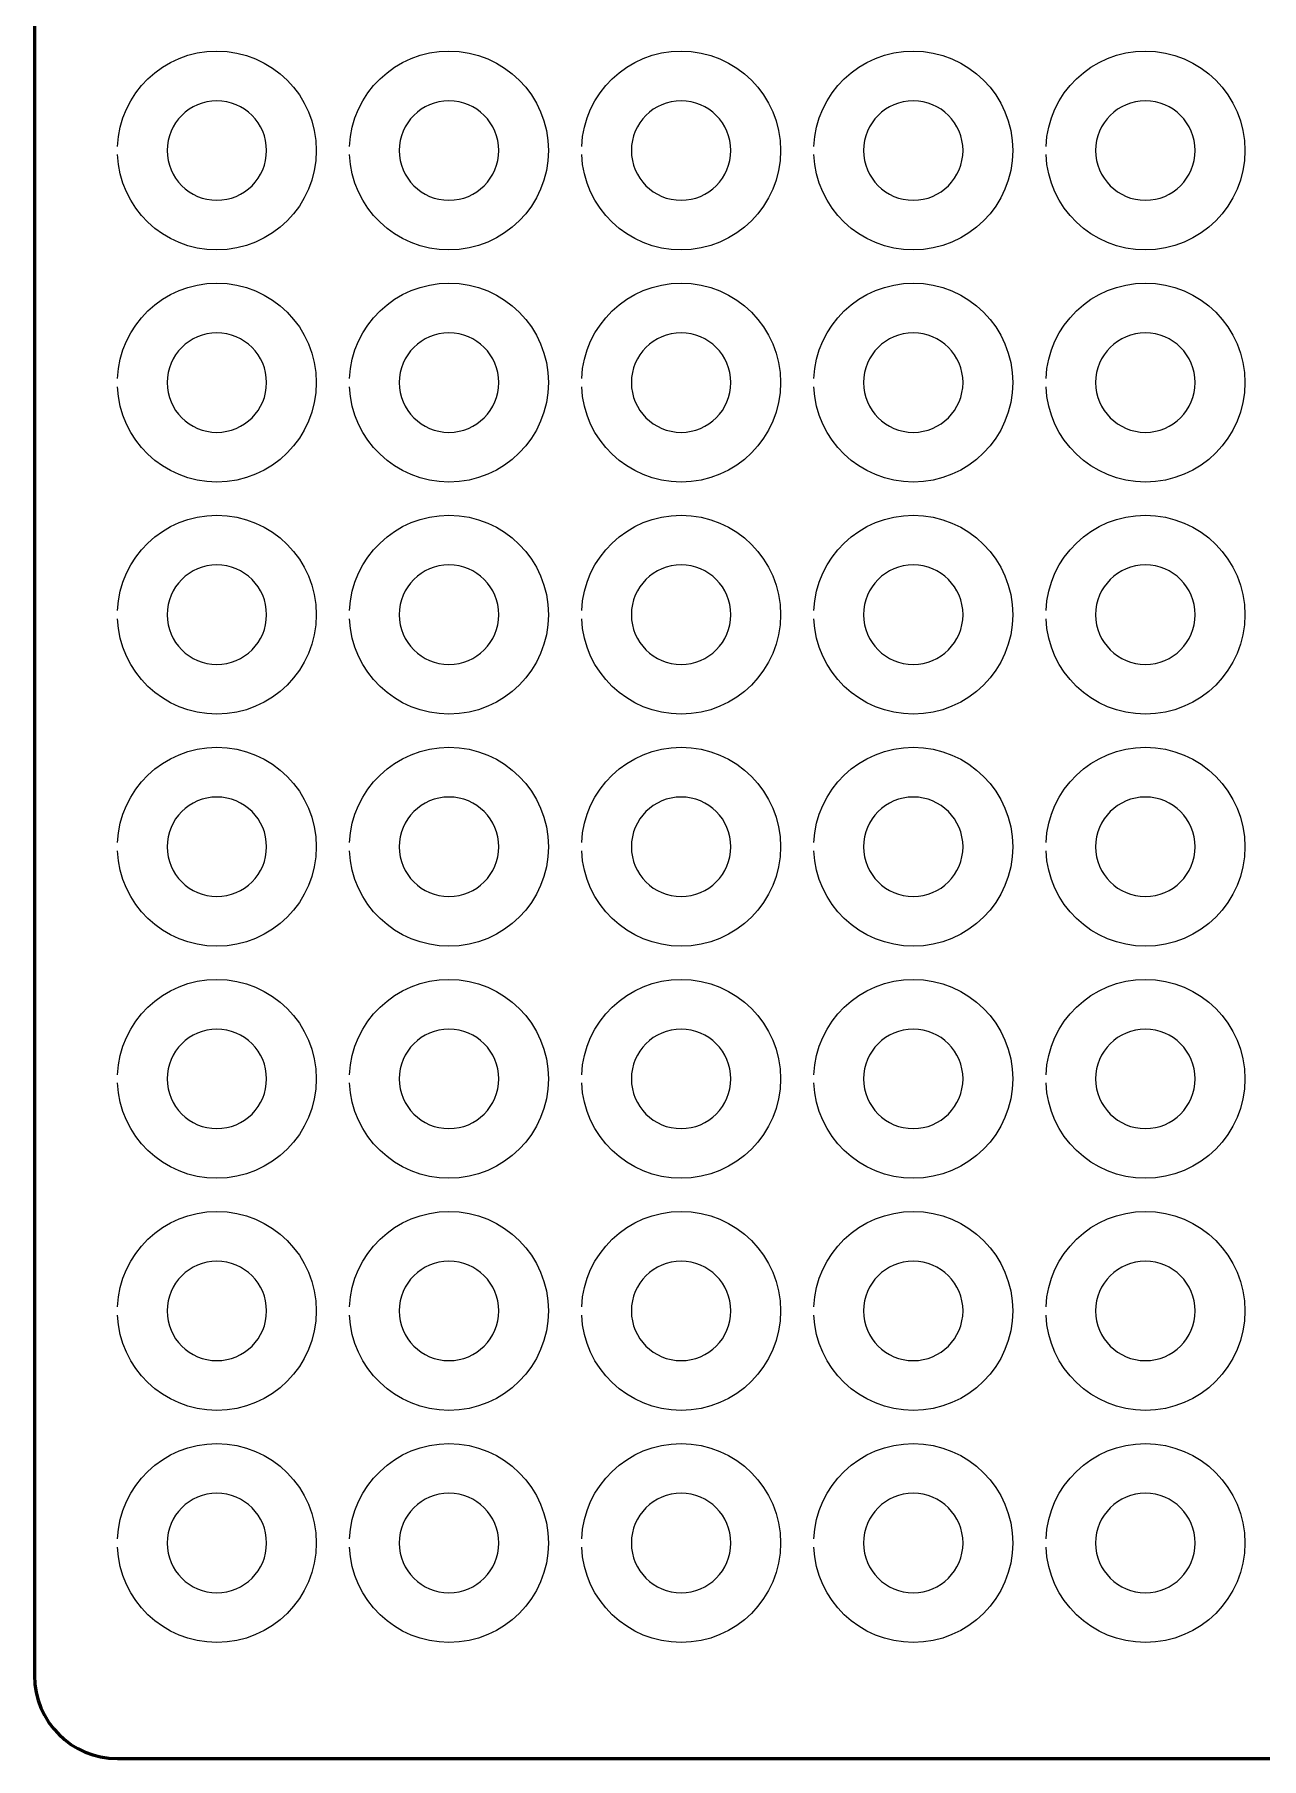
# Model space of a CAD drawing. Header units: centimetres. Extents: x -17.9 to -3.1, y -25.3 to -4.3.
# Drawn here: x -17.9 to -10.5, y -25.35 to -14.95 of the extents above; entities that cross this region are included whole.
import ezdxf

# ---------------------------------------------------------------- set-up
doc = ezdxf.new("R2010")
doc.units = ezdxf.units.CM
doc.header["$MEASUREMENT"] = 0
doc.layers.add('Layer 1', color=7, linetype='Continuous')

msp = doc.modelspace()

# ---------------------------------------------------------------- linework, layer by layer
at = {"layer": 'Layer 1', "color": 7, "lineweight": 53}
msp.add_open_spline([(-17.90003, -24.8499), (-17.90003, -24.8499), (-17.90003, -4.84994), (-17.90003, -4.84994), (-17.90003, -4.84994), (-17.90003, -4.57297), (-17.67694, -4.34998), (-17.39994, -4.34998), (-17.39994, -4.34998), (-17.39994, -4.34998), (-3.60007, -4.34998), (-3.60007, -4.34998), (-3.60007, -4.34998), (-3.32293, -4.34998), (-3.09997, -4.57297), (-3.09997, -4.84994), (-3.09997, -4.84994), (-3.09997, -4.84994), (-3.09997, -24.8499), (-3.09997, -24.8499), (-3.09997, -24.8499), (-3.09997, -25.1269), (-3.32293, -25.34999), (-3.60007, -25.34999), (-3.60007, -25.34999), (-3.60007, -25.34999), (-17.39994, -25.34999), (-17.39994, -25.34999), (-17.39994, -25.34999), (-17.67694, -25.34999), (-17.90003, -25.1269), (-17.90003, -24.8499)], degree=3, knots=[0, 0, 0, 0, 0.125, 0.125, 0.125, 0.125, 0.25, 0.25, 0.25, 0.25, 0.375, 0.375, 0.375, 0.375, 0.5, 0.5, 0.5, 0.5, 0.625, 0.625, 0.625, 0.625, 0.75, 0.75, 0.75, 0.75, 0.875, 0.875, 0.875, 0.875, 1, 1, 1, 1], dxfattribs=at)
at = {"layer": 'Layer 1', "color": 250, "lineweight": 20}
for points in [[(-17.39972, -15.625), (-17.3866, -15.30527), (-17.12318, -15.05), (-16.80024, -15.05), (-16.80024, -15.05), (-16.46896, -15.05), (-16.20028, -15.31868), (-16.20028, -15.65), (-16.20028, -15.65), (-16.20028, -15.98129), (-16.46896, -16.25), (-16.80024, -16.25), (-16.80024, -16.25), (-17.12318, -16.25), (-17.3866, -15.9947), (-17.39972, -15.675)], [(-15.99972, -15.625), (-15.9866, -15.30527), (-15.72318, -15.05), (-15.40024, -15.05), (-15.40024, -15.05), (-15.06896, -15.05), (-14.80028, -15.31868), (-14.80028, -15.65), (-14.80028, -15.65), (-14.80028, -15.98129), (-15.06896, -16.25), (-15.40024, -16.25), (-15.40024, -16.25), (-15.72318, -16.25), (-15.9866, -15.9947), (-15.99972, -15.675)], [(-14.59972, -15.625), (-14.5866, -15.30527), (-14.32318, -15.05), (-14.00024, -15.05), (-14.00024, -15.05), (-13.66896, -15.05), (-13.40028, -15.31868), (-13.40028, -15.65), (-13.40028, -15.65), (-13.40028, -15.98129), (-13.66896, -16.25), (-14.00024, -16.25), (-14.00024, -16.25), (-14.32318, -16.25), (-14.5866, -15.9947), (-14.59972, -15.675)], [(-13.19972, -15.625), (-13.1866, -15.30527), (-12.92318, -15.05), (-12.60024, -15.05), (-12.60024, -15.05), (-12.26896, -15.05), (-12.00028, -15.31868), (-12.00028, -15.65), (-12.00028, -15.65), (-12.00028, -15.98129), (-12.26896, -16.25), (-12.60024, -16.25), (-12.60024, -16.25), (-12.92318, -16.25), (-13.1866, -15.9947), (-13.19972, -15.675)], [(-11.79972, -15.625), (-11.7866, -15.30527), (-11.52318, -15.05), (-11.20024, -15.05), (-11.20024, -15.05), (-10.86896, -15.05), (-10.60028, -15.31868), (-10.60028, -15.65), (-10.60028, -15.65), (-10.60028, -15.98129), (-10.86896, -16.25), (-11.20024, -16.25), (-11.20024, -16.25), (-11.52318, -16.25), (-11.7866, -15.9947), (-11.79972, -15.675)], [(-16.80026, -15.35), (-16.63462, -15.35), (-16.50028, -15.48434), (-16.50028, -15.65), (-16.50028, -15.65), (-16.50028, -15.81564), (-16.63462, -15.95), (-16.80026, -15.95), (-16.80026, -15.95), (-16.96592, -15.95), (-17.10028, -15.81564), (-17.10028, -15.65), (-17.10028, -15.65), (-17.10028, -15.48434), (-16.96592, -15.35), (-16.80026, -15.35)], [(-15.40026, -15.35), (-15.23462, -15.35), (-15.10028, -15.48434), (-15.10028, -15.65), (-15.10028, -15.65), (-15.10028, -15.81564), (-15.23462, -15.95), (-15.40026, -15.95), (-15.40026, -15.95), (-15.56592, -15.95), (-15.70028, -15.81564), (-15.70028, -15.65), (-15.70028, -15.65), (-15.70028, -15.48434), (-15.56592, -15.35), (-15.40026, -15.35)], [(-14.00026, -15.35), (-13.83462, -15.35), (-13.70028, -15.48434), (-13.70028, -15.65), (-13.70028, -15.65), (-13.70028, -15.81564), (-13.83462, -15.95), (-14.00026, -15.95), (-14.00026, -15.95), (-14.16592, -15.95), (-14.30028, -15.81564), (-14.30028, -15.65), (-14.30028, -15.65), (-14.30028, -15.48434), (-14.16592, -15.35), (-14.00026, -15.35)], [(-12.60026, -15.35), (-12.43462, -15.35), (-12.30028, -15.48434), (-12.30028, -15.65), (-12.30028, -15.65), (-12.30028, -15.81564), (-12.43462, -15.95), (-12.60026, -15.95), (-12.60026, -15.95), (-12.76592, -15.95), (-12.90028, -15.81564), (-12.90028, -15.65), (-12.90028, -15.65), (-12.90028, -15.48434), (-12.76592, -15.35), (-12.60026, -15.35)], [(-11.20026, -15.35), (-11.03462, -15.35), (-10.90028, -15.48434), (-10.90028, -15.65), (-10.90028, -15.65), (-10.90028, -15.81564), (-11.03462, -15.95), (-11.20026, -15.95), (-11.20026, -15.95), (-11.36592, -15.95), (-11.50028, -15.81564), (-11.50028, -15.65), (-11.50028, -15.65), (-11.50028, -15.48434), (-11.36592, -15.35), (-11.20026, -15.35)], [(-17.39972, -17.025), (-17.3866, -16.70527), (-17.12318, -16.45), (-16.80024, -16.45), (-16.80024, -16.45), (-16.46896, -16.45), (-16.20028, -16.71868), (-16.20028, -17.05), (-16.20028, -17.05), (-16.20028, -17.38129), (-16.46896, -17.65), (-16.80024, -17.65), (-16.80024, -17.65), (-17.12318, -17.65), (-17.3866, -17.3947), (-17.39972, -17.075)], [(-15.99972, -17.025), (-15.9866, -16.70527), (-15.72318, -16.45), (-15.40024, -16.45), (-15.40024, -16.45), (-15.06896, -16.45), (-14.80028, -16.71868), (-14.80028, -17.05), (-14.80028, -17.05), (-14.80028, -17.38129), (-15.06896, -17.65), (-15.40024, -17.65), (-15.40024, -17.65), (-15.72318, -17.65), (-15.9866, -17.3947), (-15.99972, -17.075)], [(-14.59972, -17.025), (-14.5866, -16.70527), (-14.32318, -16.45), (-14.00024, -16.45), (-14.00024, -16.45), (-13.66896, -16.45), (-13.40028, -16.71868), (-13.40028, -17.05), (-13.40028, -17.05), (-13.40028, -17.38129), (-13.66896, -17.65), (-14.00024, -17.65), (-14.00024, -17.65), (-14.32318, -17.65), (-14.5866, -17.3947), (-14.59972, -17.075)], [(-13.19972, -17.025), (-13.1866, -16.70527), (-12.92318, -16.45), (-12.60024, -16.45), (-12.60024, -16.45), (-12.26896, -16.45), (-12.00028, -16.71868), (-12.00028, -17.05), (-12.00028, -17.05), (-12.00028, -17.38129), (-12.26896, -17.65), (-12.60024, -17.65), (-12.60024, -17.65), (-12.92318, -17.65), (-13.1866, -17.3947), (-13.19972, -17.075)], [(-11.79972, -17.025), (-11.7866, -16.70527), (-11.52318, -16.45), (-11.20024, -16.45), (-11.20024, -16.45), (-10.86896, -16.45), (-10.60028, -16.71868), (-10.60028, -17.05), (-10.60028, -17.05), (-10.60028, -17.38129), (-10.86896, -17.65), (-11.20024, -17.65), (-11.20024, -17.65), (-11.52318, -17.65), (-11.7866, -17.3947), (-11.79972, -17.075)], [(-16.80026, -16.75), (-16.63462, -16.75), (-16.50028, -16.88434), (-16.50028, -17.05), (-16.50028, -17.05), (-16.50028, -17.21564), (-16.63462, -17.35), (-16.80026, -17.35), (-16.80026, -17.35), (-16.96592, -17.35), (-17.10028, -17.21564), (-17.10028, -17.05), (-17.10028, -17.05), (-17.10028, -16.88434), (-16.96592, -16.75), (-16.80026, -16.75)], [(-15.40026, -16.75), (-15.23462, -16.75), (-15.10028, -16.88434), (-15.10028, -17.05), (-15.10028, -17.05), (-15.10028, -17.21564), (-15.23462, -17.35), (-15.40026, -17.35), (-15.40026, -17.35), (-15.56592, -17.35), (-15.70028, -17.21564), (-15.70028, -17.05), (-15.70028, -17.05), (-15.70028, -16.88434), (-15.56592, -16.75), (-15.40026, -16.75)], [(-14.00026, -16.75), (-13.83462, -16.75), (-13.70028, -16.88434), (-13.70028, -17.05), (-13.70028, -17.05), (-13.70028, -17.21564), (-13.83462, -17.35), (-14.00026, -17.35), (-14.00026, -17.35), (-14.16592, -17.35), (-14.30028, -17.21564), (-14.30028, -17.05), (-14.30028, -17.05), (-14.30028, -16.88434), (-14.16592, -16.75), (-14.00026, -16.75)], [(-12.60026, -16.75), (-12.43462, -16.75), (-12.30028, -16.88434), (-12.30028, -17.05), (-12.30028, -17.05), (-12.30028, -17.21564), (-12.43462, -17.35), (-12.60026, -17.35), (-12.60026, -17.35), (-12.76592, -17.35), (-12.90028, -17.21564), (-12.90028, -17.05), (-12.90028, -17.05), (-12.90028, -16.88434), (-12.76592, -16.75), (-12.60026, -16.75)], [(-11.20026, -16.75), (-11.03462, -16.75), (-10.90028, -16.88434), (-10.90028, -17.05), (-10.90028, -17.05), (-10.90028, -17.21564), (-11.03462, -17.35), (-11.20026, -17.35), (-11.20026, -17.35), (-11.36592, -17.35), (-11.50028, -17.21564), (-11.50028, -17.05), (-11.50028, -17.05), (-11.50028, -16.88434), (-11.36592, -16.75), (-11.20026, -16.75)], [(-17.39972, -18.425), (-17.3866, -18.10527), (-17.12318, -17.85), (-16.80024, -17.85), (-16.80024, -17.85), (-16.46896, -17.85), (-16.20028, -18.11868), (-16.20028, -18.45), (-16.20028, -18.45), (-16.20028, -18.78129), (-16.46896, -19.05), (-16.80024, -19.05), (-16.80024, -19.05), (-17.12318, -19.05), (-17.3866, -18.7947), (-17.39972, -18.475)], [(-15.99972, -18.425), (-15.9866, -18.10527), (-15.72318, -17.85), (-15.40024, -17.85), (-15.40024, -17.85), (-15.06896, -17.85), (-14.80028, -18.11868), (-14.80028, -18.45), (-14.80028, -18.45), (-14.80028, -18.78129), (-15.06896, -19.05), (-15.40024, -19.05), (-15.40024, -19.05), (-15.72318, -19.05), (-15.9866, -18.7947), (-15.99972, -18.475)], [(-14.59972, -18.425), (-14.5866, -18.10527), (-14.32318, -17.85), (-14.00024, -17.85), (-14.00024, -17.85), (-13.66896, -17.85), (-13.40028, -18.11868), (-13.40028, -18.45), (-13.40028, -18.45), (-13.40028, -18.78129), (-13.66896, -19.05), (-14.00024, -19.05), (-14.00024, -19.05), (-14.32318, -19.05), (-14.5866, -18.7947), (-14.59972, -18.475)], [(-13.19972, -18.425), (-13.1866, -18.10527), (-12.92318, -17.85), (-12.60024, -17.85), (-12.60024, -17.85), (-12.26896, -17.85), (-12.00028, -18.11868), (-12.00028, -18.45), (-12.00028, -18.45), (-12.00028, -18.78129), (-12.26896, -19.05), (-12.60024, -19.05), (-12.60024, -19.05), (-12.92318, -19.05), (-13.1866, -18.7947), (-13.19972, -18.475)], [(-11.79972, -18.425), (-11.7866, -18.10527), (-11.52318, -17.85), (-11.20024, -17.85), (-11.20024, -17.85), (-10.86896, -17.85), (-10.60028, -18.11868), (-10.60028, -18.45), (-10.60028, -18.45), (-10.60028, -18.78129), (-10.86896, -19.05), (-11.20024, -19.05), (-11.20024, -19.05), (-11.52318, -19.05), (-11.7866, -18.7947), (-11.79972, -18.475)], [(-16.80026, -18.15), (-16.63462, -18.15), (-16.50028, -18.28434), (-16.50028, -18.45), (-16.50028, -18.45), (-16.50028, -18.61564), (-16.63462, -18.75), (-16.80026, -18.75), (-16.80026, -18.75), (-16.96592, -18.75), (-17.10028, -18.61564), (-17.10028, -18.45), (-17.10028, -18.45), (-17.10028, -18.28434), (-16.96592, -18.15), (-16.80026, -18.15)], [(-15.40026, -18.15), (-15.23462, -18.15), (-15.10028, -18.28434), (-15.10028, -18.45), (-15.10028, -18.45), (-15.10028, -18.61564), (-15.23462, -18.75), (-15.40026, -18.75), (-15.40026, -18.75), (-15.56592, -18.75), (-15.70028, -18.61564), (-15.70028, -18.45), (-15.70028, -18.45), (-15.70028, -18.28434), (-15.56592, -18.15), (-15.40026, -18.15)], [(-14.00026, -18.15), (-13.83462, -18.15), (-13.70028, -18.28434), (-13.70028, -18.45), (-13.70028, -18.45), (-13.70028, -18.61564), (-13.83462, -18.75), (-14.00026, -18.75), (-14.00026, -18.75), (-14.16592, -18.75), (-14.30028, -18.61564), (-14.30028, -18.45), (-14.30028, -18.45), (-14.30028, -18.28434), (-14.16592, -18.15), (-14.00026, -18.15)], [(-12.60026, -18.15), (-12.43462, -18.15), (-12.30028, -18.28434), (-12.30028, -18.45), (-12.30028, -18.45), (-12.30028, -18.61564), (-12.43462, -18.75), (-12.60026, -18.75), (-12.60026, -18.75), (-12.76592, -18.75), (-12.90028, -18.61564), (-12.90028, -18.45), (-12.90028, -18.45), (-12.90028, -18.28434), (-12.76592, -18.15), (-12.60026, -18.15)], [(-11.20026, -18.15), (-11.03462, -18.15), (-10.90028, -18.28434), (-10.90028, -18.45), (-10.90028, -18.45), (-10.90028, -18.61564), (-11.03462, -18.75), (-11.20026, -18.75), (-11.20026, -18.75), (-11.36592, -18.75), (-11.50028, -18.61564), (-11.50028, -18.45), (-11.50028, -18.45), (-11.50028, -18.28434), (-11.36592, -18.15), (-11.20026, -18.15)], [(-17.39972, -19.825), (-17.3866, -19.50527), (-17.12318, -19.25), (-16.80024, -19.25), (-16.80024, -19.25), (-16.46896, -19.25), (-16.20028, -19.51868), (-16.20028, -19.85), (-16.20028, -19.85), (-16.20028, -20.18129), (-16.46896, -20.45), (-16.80024, -20.45), (-16.80024, -20.45), (-17.12318, -20.45), (-17.3866, -20.1947), (-17.39972, -19.875)], [(-15.99972, -19.825), (-15.9866, -19.50527), (-15.72318, -19.25), (-15.40024, -19.25), (-15.40024, -19.25), (-15.06896, -19.25), (-14.80028, -19.51868), (-14.80028, -19.85), (-14.80028, -19.85), (-14.80028, -20.18129), (-15.06896, -20.45), (-15.40024, -20.45), (-15.40024, -20.45), (-15.72318, -20.45), (-15.9866, -20.1947), (-15.99972, -19.875)], [(-14.59972, -19.825), (-14.5866, -19.50527), (-14.32318, -19.25), (-14.00024, -19.25), (-14.00024, -19.25), (-13.66896, -19.25), (-13.40028, -19.51868), (-13.40028, -19.85), (-13.40028, -19.85), (-13.40028, -20.18129), (-13.66896, -20.45), (-14.00024, -20.45), (-14.00024, -20.45), (-14.32318, -20.45), (-14.5866, -20.1947), (-14.59972, -19.875)], [(-13.19972, -19.825), (-13.1866, -19.50527), (-12.92318, -19.25), (-12.60024, -19.25), (-12.60024, -19.25), (-12.26896, -19.25), (-12.00028, -19.51868), (-12.00028, -19.85), (-12.00028, -19.85), (-12.00028, -20.18129), (-12.26896, -20.45), (-12.60024, -20.45), (-12.60024, -20.45), (-12.92318, -20.45), (-13.1866, -20.1947), (-13.19972, -19.875)], [(-11.79972, -19.825), (-11.7866, -19.50527), (-11.52318, -19.25), (-11.20024, -19.25), (-11.20024, -19.25), (-10.86896, -19.25), (-10.60028, -19.51868), (-10.60028, -19.85), (-10.60028, -19.85), (-10.60028, -20.18129), (-10.86896, -20.45), (-11.20024, -20.45), (-11.20024, -20.45), (-11.52318, -20.45), (-11.7866, -20.1947), (-11.79972, -19.875)], [(-16.80026, -19.55), (-16.63462, -19.55), (-16.50028, -19.68434), (-16.50028, -19.85), (-16.50028, -19.85), (-16.50028, -20.01564), (-16.63462, -20.15), (-16.80026, -20.15), (-16.80026, -20.15), (-16.96592, -20.15), (-17.10028, -20.01564), (-17.10028, -19.85), (-17.10028, -19.85), (-17.10028, -19.68434), (-16.96592, -19.55), (-16.80026, -19.55)], [(-15.40026, -19.55), (-15.23462, -19.55), (-15.10028, -19.68434), (-15.10028, -19.85), (-15.10028, -19.85), (-15.10028, -20.01564), (-15.23462, -20.15), (-15.40026, -20.15), (-15.40026, -20.15), (-15.56592, -20.15), (-15.70028, -20.01564), (-15.70028, -19.85), (-15.70028, -19.85), (-15.70028, -19.68434), (-15.56592, -19.55), (-15.40026, -19.55)], [(-14.00026, -19.55), (-13.83462, -19.55), (-13.70028, -19.68434), (-13.70028, -19.85), (-13.70028, -19.85), (-13.70028, -20.01564), (-13.83462, -20.15), (-14.00026, -20.15), (-14.00026, -20.15), (-14.16592, -20.15), (-14.30028, -20.01564), (-14.30028, -19.85), (-14.30028, -19.85), (-14.30028, -19.68434), (-14.16592, -19.55), (-14.00026, -19.55)], [(-12.60026, -19.55), (-12.43462, -19.55), (-12.30028, -19.68434), (-12.30028, -19.85), (-12.30028, -19.85), (-12.30028, -20.01564), (-12.43462, -20.15), (-12.60026, -20.15), (-12.60026, -20.15), (-12.76592, -20.15), (-12.90028, -20.01564), (-12.90028, -19.85), (-12.90028, -19.85), (-12.90028, -19.68434), (-12.76592, -19.55), (-12.60026, -19.55)], [(-11.20026, -19.55), (-11.03462, -19.55), (-10.90028, -19.68434), (-10.90028, -19.85), (-10.90028, -19.85), (-10.90028, -20.01564), (-11.03462, -20.15), (-11.20026, -20.15), (-11.20026, -20.15), (-11.36592, -20.15), (-11.50028, -20.01564), (-11.50028, -19.85), (-11.50028, -19.85), (-11.50028, -19.68434), (-11.36592, -19.55), (-11.20026, -19.55)], [(-17.39972, -21.225), (-17.3866, -20.90527), (-17.12318, -20.65), (-16.80024, -20.65), (-16.80024, -20.65), (-16.46896, -20.65), (-16.20028, -20.91868), (-16.20028, -21.25), (-16.20028, -21.25), (-16.20028, -21.58129), (-16.46896, -21.85), (-16.80024, -21.85), (-16.80024, -21.85), (-17.12318, -21.85), (-17.3866, -21.5947), (-17.39972, -21.275)], [(-15.99972, -21.225), (-15.9866, -20.90527), (-15.72318, -20.65), (-15.40024, -20.65), (-15.40024, -20.65), (-15.06896, -20.65), (-14.80028, -20.91868), (-14.80028, -21.25), (-14.80028, -21.25), (-14.80028, -21.58129), (-15.06896, -21.85), (-15.40024, -21.85), (-15.40024, -21.85), (-15.72318, -21.85), (-15.9866, -21.5947), (-15.99972, -21.275)], [(-14.59972, -21.225), (-14.5866, -20.90527), (-14.32318, -20.65), (-14.00024, -20.65), (-14.00024, -20.65), (-13.66896, -20.65), (-13.40028, -20.91868), (-13.40028, -21.25), (-13.40028, -21.25), (-13.40028, -21.58129), (-13.66896, -21.85), (-14.00024, -21.85), (-14.00024, -21.85), (-14.32318, -21.85), (-14.5866, -21.5947), (-14.59972, -21.275)], [(-13.19972, -21.225), (-13.1866, -20.90527), (-12.92318, -20.65), (-12.60024, -20.65), (-12.60024, -20.65), (-12.26896, -20.65), (-12.00028, -20.91868), (-12.00028, -21.25), (-12.00028, -21.25), (-12.00028, -21.58129), (-12.26896, -21.85), (-12.60024, -21.85), (-12.60024, -21.85), (-12.92318, -21.85), (-13.1866, -21.5947), (-13.19972, -21.275)], [(-11.79972, -21.225), (-11.7866, -20.90527), (-11.52318, -20.65), (-11.20024, -20.65), (-11.20024, -20.65), (-10.86896, -20.65), (-10.60028, -20.91868), (-10.60028, -21.25), (-10.60028, -21.25), (-10.60028, -21.58129), (-10.86896, -21.85), (-11.20024, -21.85), (-11.20024, -21.85), (-11.52318, -21.85), (-11.7866, -21.5947), (-11.79972, -21.275)], [(-16.80026, -20.95), (-16.63462, -20.95), (-16.50028, -21.08434), (-16.50028, -21.25), (-16.50028, -21.25), (-16.50028, -21.41564), (-16.63462, -21.55), (-16.80026, -21.55), (-16.80026, -21.55), (-16.96592, -21.55), (-17.10028, -21.41564), (-17.10028, -21.25), (-17.10028, -21.25), (-17.10028, -21.08434), (-16.96592, -20.95), (-16.80026, -20.95)], [(-15.40026, -20.95), (-15.23462, -20.95), (-15.10028, -21.08434), (-15.10028, -21.25), (-15.10028, -21.25), (-15.10028, -21.41564), (-15.23462, -21.55), (-15.40026, -21.55), (-15.40026, -21.55), (-15.56592, -21.55), (-15.70028, -21.41564), (-15.70028, -21.25), (-15.70028, -21.25), (-15.70028, -21.08434), (-15.56592, -20.95), (-15.40026, -20.95)], [(-14.00026, -20.95), (-13.83462, -20.95), (-13.70028, -21.08434), (-13.70028, -21.25), (-13.70028, -21.25), (-13.70028, -21.41564), (-13.83462, -21.55), (-14.00026, -21.55), (-14.00026, -21.55), (-14.16592, -21.55), (-14.30028, -21.41564), (-14.30028, -21.25), (-14.30028, -21.25), (-14.30028, -21.08434), (-14.16592, -20.95), (-14.00026, -20.95)], [(-12.60026, -20.95), (-12.43462, -20.95), (-12.30028, -21.08434), (-12.30028, -21.25), (-12.30028, -21.25), (-12.30028, -21.41564), (-12.43462, -21.55), (-12.60026, -21.55), (-12.60026, -21.55), (-12.76592, -21.55), (-12.90028, -21.41564), (-12.90028, -21.25), (-12.90028, -21.25), (-12.90028, -21.08434), (-12.76592, -20.95), (-12.60026, -20.95)], [(-11.20026, -20.95), (-11.03462, -20.95), (-10.90028, -21.08434), (-10.90028, -21.25), (-10.90028, -21.25), (-10.90028, -21.41564), (-11.03462, -21.55), (-11.20026, -21.55), (-11.20026, -21.55), (-11.36592, -21.55), (-11.50028, -21.41564), (-11.50028, -21.25), (-11.50028, -21.25), (-11.50028, -21.08434), (-11.36592, -20.95), (-11.20026, -20.95)], [(-17.39972, -22.625), (-17.3866, -22.30527), (-17.12318, -22.05), (-16.80024, -22.05), (-16.80024, -22.05), (-16.46896, -22.05), (-16.20028, -22.31868), (-16.20028, -22.65), (-16.20028, -22.65), (-16.20028, -22.98129), (-16.46896, -23.25), (-16.80024, -23.25), (-16.80024, -23.25), (-17.12318, -23.25), (-17.3866, -22.9947), (-17.39972, -22.675)], [(-15.99972, -22.625), (-15.9866, -22.30527), (-15.72318, -22.05), (-15.40024, -22.05), (-15.40024, -22.05), (-15.06896, -22.05), (-14.80028, -22.31868), (-14.80028, -22.65), (-14.80028, -22.65), (-14.80028, -22.98129), (-15.06896, -23.25), (-15.40024, -23.25), (-15.40024, -23.25), (-15.72318, -23.25), (-15.9866, -22.9947), (-15.99972, -22.675)], [(-14.59972, -22.625), (-14.5866, -22.30527), (-14.32318, -22.05), (-14.00024, -22.05), (-14.00024, -22.05), (-13.66896, -22.05), (-13.40028, -22.31868), (-13.40028, -22.65), (-13.40028, -22.65), (-13.40028, -22.98129), (-13.66896, -23.25), (-14.00024, -23.25), (-14.00024, -23.25), (-14.32318, -23.25), (-14.5866, -22.9947), (-14.59972, -22.675)], [(-13.19972, -22.625), (-13.1866, -22.30527), (-12.92318, -22.05), (-12.60024, -22.05), (-12.60024, -22.05), (-12.26896, -22.05), (-12.00028, -22.31868), (-12.00028, -22.65), (-12.00028, -22.65), (-12.00028, -22.98129), (-12.26896, -23.25), (-12.60024, -23.25), (-12.60024, -23.25), (-12.92318, -23.25), (-13.1866, -22.9947), (-13.19972, -22.675)], [(-11.79972, -22.625), (-11.7866, -22.30527), (-11.52318, -22.05), (-11.20024, -22.05), (-11.20024, -22.05), (-10.86896, -22.05), (-10.60028, -22.31868), (-10.60028, -22.65), (-10.60028, -22.65), (-10.60028, -22.98129), (-10.86896, -23.25), (-11.20024, -23.25), (-11.20024, -23.25), (-11.52318, -23.25), (-11.7866, -22.9947), (-11.79972, -22.675)], [(-16.80026, -22.35), (-16.63462, -22.35), (-16.50028, -22.48434), (-16.50028, -22.65), (-16.50028, -22.65), (-16.50028, -22.81564), (-16.63462, -22.95), (-16.80026, -22.95), (-16.80026, -22.95), (-16.96592, -22.95), (-17.10028, -22.81564), (-17.10028, -22.65), (-17.10028, -22.65), (-17.10028, -22.48434), (-16.96592, -22.35), (-16.80026, -22.35)], [(-15.40026, -22.35), (-15.23462, -22.35), (-15.10028, -22.48434), (-15.10028, -22.65), (-15.10028, -22.65), (-15.10028, -22.81564), (-15.23462, -22.95), (-15.40026, -22.95), (-15.40026, -22.95), (-15.56592, -22.95), (-15.70028, -22.81564), (-15.70028, -22.65), (-15.70028, -22.65), (-15.70028, -22.48434), (-15.56592, -22.35), (-15.40026, -22.35)], [(-14.00026, -22.35), (-13.83462, -22.35), (-13.70028, -22.48434), (-13.70028, -22.65), (-13.70028, -22.65), (-13.70028, -22.81564), (-13.83462, -22.95), (-14.00026, -22.95), (-14.00026, -22.95), (-14.16592, -22.95), (-14.30028, -22.81564), (-14.30028, -22.65), (-14.30028, -22.65), (-14.30028, -22.48434), (-14.16592, -22.35), (-14.00026, -22.35)], [(-12.60026, -22.35), (-12.43462, -22.35), (-12.30028, -22.48434), (-12.30028, -22.65), (-12.30028, -22.65), (-12.30028, -22.81564), (-12.43462, -22.95), (-12.60026, -22.95), (-12.60026, -22.95), (-12.76592, -22.95), (-12.90028, -22.81564), (-12.90028, -22.65), (-12.90028, -22.65), (-12.90028, -22.48434), (-12.76592, -22.35), (-12.60026, -22.35)], [(-11.20026, -22.35), (-11.03462, -22.35), (-10.90028, -22.48434), (-10.90028, -22.65), (-10.90028, -22.65), (-10.90028, -22.81564), (-11.03462, -22.95), (-11.20026, -22.95), (-11.20026, -22.95), (-11.36592, -22.95), (-11.50028, -22.81564), (-11.50028, -22.65), (-11.50028, -22.65), (-11.50028, -22.48434), (-11.36592, -22.35), (-11.20026, -22.35)], [(-17.39972, -24.025), (-17.3866, -23.70527), (-17.12318, -23.45), (-16.80024, -23.45), (-16.80024, -23.45), (-16.46896, -23.45), (-16.20028, -23.71868), (-16.20028, -24.05), (-16.20028, -24.05), (-16.20028, -24.38129), (-16.46896, -24.65), (-16.80024, -24.65), (-16.80024, -24.65), (-17.12318, -24.65), (-17.3866, -24.3947), (-17.39972, -24.075)], [(-15.99972, -24.025), (-15.9866, -23.70527), (-15.72318, -23.45), (-15.40024, -23.45), (-15.40024, -23.45), (-15.06896, -23.45), (-14.80028, -23.71868), (-14.80028, -24.05), (-14.80028, -24.05), (-14.80028, -24.38129), (-15.06896, -24.65), (-15.40024, -24.65), (-15.40024, -24.65), (-15.72318, -24.65), (-15.9866, -24.3947), (-15.99972, -24.075)], [(-14.59972, -24.025), (-14.5866, -23.70527), (-14.32318, -23.45), (-14.00024, -23.45), (-14.00024, -23.45), (-13.66896, -23.45), (-13.40028, -23.71868), (-13.40028, -24.05), (-13.40028, -24.05), (-13.40028, -24.38129), (-13.66896, -24.65), (-14.00024, -24.65), (-14.00024, -24.65), (-14.32318, -24.65), (-14.5866, -24.3947), (-14.59972, -24.075)], [(-13.19972, -24.025), (-13.1866, -23.70527), (-12.92318, -23.45), (-12.60024, -23.45), (-12.60024, -23.45), (-12.26896, -23.45), (-12.00028, -23.71868), (-12.00028, -24.05), (-12.00028, -24.05), (-12.00028, -24.38129), (-12.26896, -24.65), (-12.60024, -24.65), (-12.60024, -24.65), (-12.92318, -24.65), (-13.1866, -24.3947), (-13.19972, -24.075)], [(-11.79972, -24.025), (-11.7866, -23.70527), (-11.52318, -23.45), (-11.20024, -23.45), (-11.20024, -23.45), (-10.86896, -23.45), (-10.60028, -23.71868), (-10.60028, -24.05), (-10.60028, -24.05), (-10.60028, -24.38129), (-10.86896, -24.65), (-11.20024, -24.65), (-11.20024, -24.65), (-11.52318, -24.65), (-11.7866, -24.3947), (-11.79972, -24.075)], [(-16.80026, -23.75), (-16.63462, -23.75), (-16.50028, -23.88434), (-16.50028, -24.05), (-16.50028, -24.05), (-16.50028, -24.21564), (-16.63462, -24.35), (-16.80026, -24.35), (-16.80026, -24.35), (-16.96592, -24.35), (-17.10028, -24.21564), (-17.10028, -24.05), (-17.10028, -24.05), (-17.10028, -23.88434), (-16.96592, -23.75), (-16.80026, -23.75)], [(-15.40026, -23.75), (-15.23462, -23.75), (-15.10028, -23.88434), (-15.10028, -24.05), (-15.10028, -24.05), (-15.10028, -24.21564), (-15.23462, -24.35), (-15.40026, -24.35), (-15.40026, -24.35), (-15.56592, -24.35), (-15.70028, -24.21564), (-15.70028, -24.05), (-15.70028, -24.05), (-15.70028, -23.88434), (-15.56592, -23.75), (-15.40026, -23.75)], [(-14.00026, -23.75), (-13.83462, -23.75), (-13.70028, -23.88434), (-13.70028, -24.05), (-13.70028, -24.05), (-13.70028, -24.21564), (-13.83462, -24.35), (-14.00026, -24.35), (-14.00026, -24.35), (-14.16592, -24.35), (-14.30028, -24.21564), (-14.30028, -24.05), (-14.30028, -24.05), (-14.30028, -23.88434), (-14.16592, -23.75), (-14.00026, -23.75)], [(-12.60026, -23.75), (-12.43462, -23.75), (-12.30028, -23.88434), (-12.30028, -24.05), (-12.30028, -24.05), (-12.30028, -24.21564), (-12.43462, -24.35), (-12.60026, -24.35), (-12.60026, -24.35), (-12.76592, -24.35), (-12.90028, -24.21564), (-12.90028, -24.05), (-12.90028, -24.05), (-12.90028, -23.88434), (-12.76592, -23.75), (-12.60026, -23.75)], [(-11.20026, -23.75), (-11.03462, -23.75), (-10.90028, -23.88434), (-10.90028, -24.05), (-10.90028, -24.05), (-10.90028, -24.21564), (-11.03462, -24.35), (-11.20026, -24.35), (-11.20026, -24.35), (-11.36592, -24.35), (-11.50028, -24.21564), (-11.50028, -24.05), (-11.50028, -24.05), (-11.50028, -23.88434), (-11.36592, -23.75), (-11.20026, -23.75)]]:
    msp.add_open_spline(points, degree=3, knots=[0, 0, 0, 0, 0.25, 0.25, 0.25, 0.25, 0.5, 0.5, 0.5, 0.5, 0.75, 0.75, 0.75, 0.75, 1, 1, 1, 1], dxfattribs=at)

doc.saveas('drawing.dxf')
